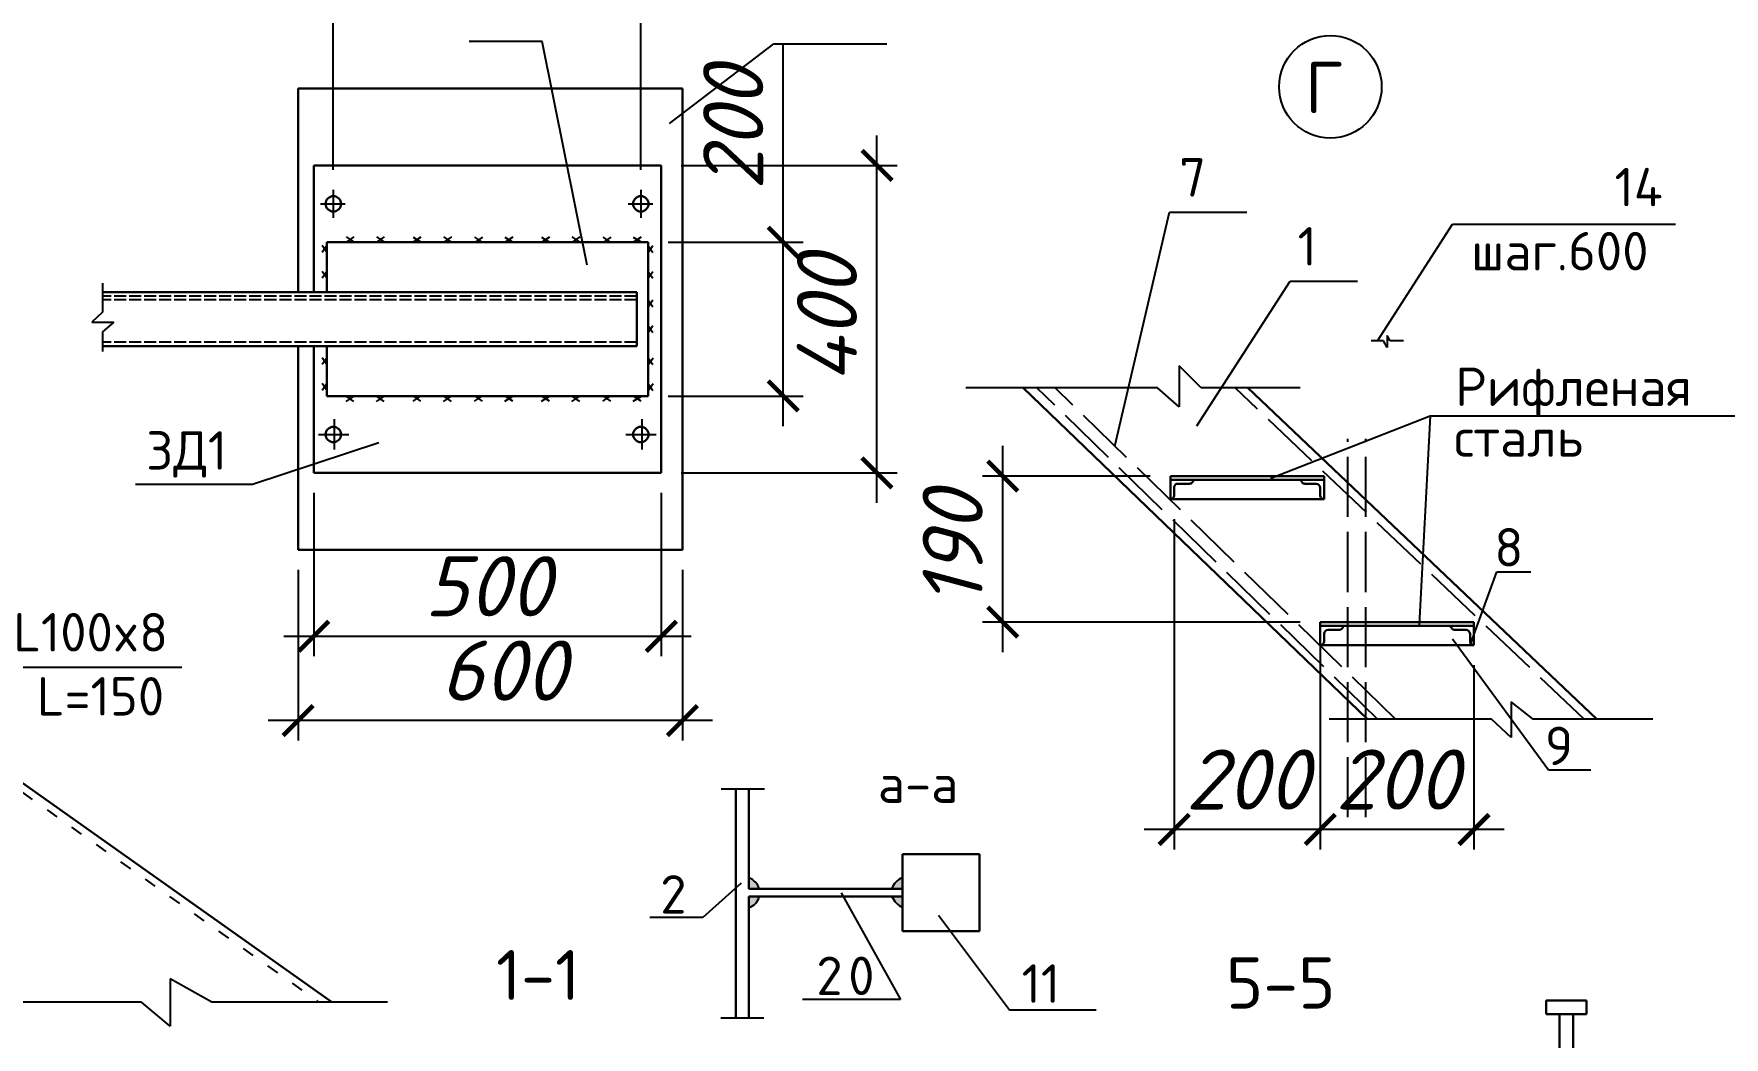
# Model space of a CAD drawing. Header units: millimetres. Extents: x 572274 to 2241483, y -888675 to -304135.
# Drawn here: x 1990477 to 1998921, y -627816 to -622803 of the extents above; entities that cross this region are included whole.
import ezdxf

# ---------------------------------------------------------------- set-up
doc = ezdxf.new("R2010")
doc.units = ezdxf.units.MM
doc.linetypes.add('ACAD_ISO02W100', pattern=[15, 12, -3])
doc.linetypes.add('ACAD_ISO03W100', pattern=[30, 12, -18])
doc.styles.get("Standard").update_dxf_attribs({"font": 'isocpeur.ttf'})
doc.styles.add('style1', font='isocpeui.ttf')
doc.dimstyles.new('ISO-25', dxfattribs={"dimtxt": 300, "dimasz": 150, "dimexe": 100, "dimexo": 100, "dimgap": 100, "dimtad": 1, "dimtxsty": 'style1', "dimblk": 'ARCHTICK', "dimcen": 250, "dimdle": 150, "dimclrd": 5, "dimclre": 5, "dimclrt": 7, "dimadec": 0, "dimazin": 0, "dimtfac": 1, "dimtmove": 0, "dimatfit": 3, "dimldrblk": 'ARCHTICK', "dimfxl": 1.25, "dimlwd": -1, "dimlwe": -1, "dimarcsym": 0})

# ---------------------------------------------------------------- blocks, each defined once
blk = doc.blocks.new('_ArchTick')
at = {"color": 0, "linetype": 'ByBlock', "const_width": 0.15}
blk.add_lwpolyline([(-0.5, -0.5), (0.5, 0.5)], dxfattribs=at)
blk = doc.blocks.new('*D1083')
at = {"color": 5, "ltscale": 10, "transparency": 16777216}
for p, q in [((1991875.641529324, -625096.7717416881), (1991875.641529324, -625912.8398792298)), ((1993611.451230542, -625096.7717416881), (1993611.451230542, -625912.8398792298)), ((1991725.641529324, -625812.8398792298), (1993761.451230542, -625812.8398792298))]:
    blk.add_line(p, q, dxfattribs=at)
at = {"layer": 'Defpoints', "color": 0, "lineweight": 25, "ltscale": 10, "transparency": 16777216}
for p in [(1991875.641529324, -624996.7717416881), (1993611.451230542, -624996.7717416881), (1993611.451230542, -625812.8398792298)]:
    blk.add_point(p, dxfattribs=at)
at = {"color": 5, "ltscale": 10, "transparency": 16777216, "xscale": 150, "yscale": 150, "zscale": 150, "rotation": 180}
blk.add_blockref('_ArchTick', (1991875.641529324, -625812.8398792298), dxfattribs=at)
at = {"color": 5, "ltscale": 10, "transparency": 16777216, "xscale": 150, "yscale": 150, "zscale": 150}
blk.add_blockref('_ArchTick', (1993611.451230542, -625812.8398792298), dxfattribs=at)
at = {"color": 7, "ltscale": 10, "transparency": 16777216, "insert": (1992743.546379933, -625562.8398792298), "char_height": 300, "attachment_point": 5, "style": 'style1'}
blk.add_mtext('500', dxfattribs=at)
blk = doc.blocks.new('*D1086')
at = {"color": 5, "ltscale": 10, "transparency": 16777216}
for p, q in [((1991797.148024654, -625480.7717416965), (1991797.148024654, -626334.2830723989)), ((1993717.148024347, -625480.7717416965), (1993717.148024347, -626334.2830723989)), ((1993867.148024347, -626234.2830723989), (1991647.148024654, -626234.2830723989))]:
    blk.add_line(p, q, dxfattribs=at)
at = {"layer": 'Defpoints', "color": 0, "lineweight": 25, "ltscale": 10, "transparency": 16777216}
for p in [(1991797.148024654, -625380.7717416965), (1993717.148024347, -625380.7717416965), (1991797.148024654, -626234.2830723989)]:
    blk.add_point(p, dxfattribs=at)
at = {"color": 5, "ltscale": 10, "transparency": 16777216, "xscale": 150, "yscale": 150, "zscale": 150, "rotation": 180}
blk.add_blockref('_ArchTick', (1991797.148024654, -626234.2830723989), dxfattribs=at)
at = {"color": 5, "ltscale": 10, "transparency": 16777216, "xscale": 150, "yscale": 150, "zscale": 150}
blk.add_blockref('_ArchTick', (1993717.148024347, -626234.2830723989), dxfattribs=at)
at = {"color": 7, "ltscale": 10, "transparency": 16777216, "insert": (1992821.14802449, -625984.2830723989), "char_height": 300, "attachment_point": 5, "style": 'style1'}
blk.add_mtext('600', dxfattribs=at)
blk = doc.blocks.new('*D1087')
at = {"color": 5, "ltscale": 10, "transparency": 16777216}
for p, q in [((1991973.089685455, -623483.5078928188), (1991973.089685455, -622420.3570015881)), ((1993509.089685209, -623483.5078928188), (1993509.089685209, -622420.3570015881)), ((1993659.089685209, -622520.3570015881), (1991823.089685455, -622520.3570015881))]:
    blk.add_line(p, q, dxfattribs=at)
at = {"layer": 'Defpoints', "color": 0, "lineweight": 25, "ltscale": 10, "transparency": 16777216}
for p in [(1991973.089685455, -622520.3570015881), (1991973.089685455, -623583.5078928188), (1993509.089685209, -623583.5078928188)]:
    blk.add_point(p, dxfattribs=at)
at = {"color": 5, "ltscale": 10, "transparency": 16777216, "xscale": 150, "yscale": 150, "zscale": 150, "rotation": 180}
blk.add_blockref('_ArchTick', (1991973.089685455, -622520.3570015881), dxfattribs=at)
at = {"color": 5, "ltscale": 10, "transparency": 16777216, "xscale": 150, "yscale": 150, "zscale": 150}
blk.add_blockref('_ArchTick', (1993509.089685209, -622520.3570015881), dxfattribs=at)
at = {"color": 7, "ltscale": 10, "transparency": 16777216, "insert": (1992741.089685332, -622270.3570015881), "char_height": 300, "attachment_point": 5, "style": 'style1'}
blk.add_mtext('400', dxfattribs=at)
blk = doc.blocks.new('*D1088')
at = {"color": 5, "ltscale": 10, "transparency": 16777216}
for p, q in [((1994689.030538534, -625146.7717416884), (1994689.030538534, -623310.7717416548)), ((1993711.451230543, -623460.7717416548), (1994789.030538534, -623460.7717416548)), ((1993711.451230543, -624996.7717416884), (1994789.030538534, -624996.7717416884))]:
    blk.add_line(p, q, dxfattribs=at)
at = {"layer": 'Defpoints', "color": 0, "lineweight": 25, "ltscale": 10, "transparency": 16777216}
for p in [(1993611.451230543, -623460.7717416548), (1994689.030538534, -623460.7717416548), (1993611.451230543, -624996.7717416884)]:
    blk.add_point(p, dxfattribs=at)
at = {"color": 5, "ltscale": 10, "transparency": 16777216, "xscale": 150, "yscale": 150, "zscale": 150}
for p, rotation in [((1994689.030538534, -623460.7717416548), 90), ((1994689.030538534, -624996.7717416884), 270)]:
    blk.add_blockref('_ArchTick', p, dxfattribs=dict(at, rotation=rotation))
at = {"color": 7, "ltscale": 10, "transparency": 16777216, "insert": (1994439.030538534, -624228.7717416721), "char_height": 300, "attachment_point": 5, "rotation": 90, "style": 'style1'}
blk.add_mtext('400', dxfattribs=at)
blk = doc.blocks.new('*D1089')
at = {"color": 5, "ltscale": 10, "transparency": 16777216}
for p, q in [((1994220.669682678, -623844.7717416632), (1994220.669682678, -622857.4990143905)), ((1993646.171230554, -623844.7717416632), (1994320.669682678, -623844.7717416632)), ((1994220.669682678, -624762.7717416802), (1994220.669682678, -623844.7717416632)), ((1993646.171230554, -624612.7717416802), (1994320.669682678, -624612.7717416802))]:
    blk.add_line(p, q, dxfattribs=at)
at = {"layer": 'Defpoints', "color": 0, "lineweight": 25, "ltscale": 10, "transparency": 16777216}
for p in [(1993546.171230554, -623844.7717416632), (1994220.669682678, -623844.7717416632), (1993546.171230554, -624612.7717416802)]:
    blk.add_point(p, dxfattribs=at)
at = {"color": 5, "ltscale": 10, "transparency": 16777216, "xscale": 150, "yscale": 150, "zscale": 150}
for p, rotation in [((1994220.669682678, -623844.7717416632), 90), ((1994220.669682678, -624612.7717416802), 270)]:
    blk.add_blockref('_ArchTick', p, dxfattribs=dict(at, rotation=rotation))
at = {"color": 7, "ltscale": 10, "transparency": 16777216, "insert": (1993970.669682677, -623276.1353780273), "char_height": 300, "attachment_point": 5, "rotation": 90, "style": 'style1'}
blk.add_mtext('200', dxfattribs=at)
blk = doc.blocks.new('*D1075')
at = {"color": 5, "ltscale": 10, "transparency": 16777216}
for p, q in [((1996903.259514303, -625957.0927849474), (1996903.259514303, -626878.237069416)), ((1997671.262997995, -625957.0957904501), (1997671.262997995, -626878.237069416)), ((1997821.262997995, -626778.237069416), (1996753.259514303, -626778.237069416))]:
    blk.add_line(p, q, dxfattribs=at)
at = {"layer": 'Defpoints', "color": 0, "lineweight": 25, "ltscale": 10, "transparency": 16777216}
for p in [(1996903.259514303, -625857.0927849474), (1997671.262997995, -625857.0957904501), (1996903.259514303, -626778.237069416)]:
    blk.add_point(p, dxfattribs=at)
at = {"color": 5, "ltscale": 10, "transparency": 16777216, "xscale": 150, "yscale": 150, "zscale": 150, "rotation": 180}
blk.add_blockref('_ArchTick', (1996903.259514303, -626778.237069416), dxfattribs=at)
at = {"color": 5, "ltscale": 10, "transparency": 16777216, "xscale": 150, "yscale": 150, "zscale": 150}
blk.add_blockref('_ArchTick', (1997671.262997995, -626778.237069416), dxfattribs=at)
at = {"color": 7, "ltscale": 10, "transparency": 16777216, "insert": (1997287.261256149, -626528.237069416), "char_height": 300, "attachment_point": 5, "style": 'style1'}
blk.add_mtext('200', dxfattribs=at)
blk = doc.blocks.new('*D1076')
at = {"color": 5, "ltscale": 10, "transparency": 16777216}
for p, q in [((1996173.661853863, -625227.4951400404), (1996173.661853863, -626878.237069416)), ((1996903.259514303, -625841.8927849449), (1996903.259514303, -626878.237069416)), ((1997053.259514303, -626778.237069416), (1996023.661853863, -626778.237069416))]:
    blk.add_line(p, q, dxfattribs=at)
at = {"layer": 'Defpoints', "color": 0, "lineweight": 25, "ltscale": 10, "transparency": 16777216}
for p in [(1996173.661853863, -625127.4951400404), (1996903.259514303, -625741.8927849449), (1996173.661853863, -626778.237069416)]:
    blk.add_point(p, dxfattribs=at)
at = {"color": 5, "ltscale": 10, "transparency": 16777216, "xscale": 150, "yscale": 150, "zscale": 150, "rotation": 180}
blk.add_blockref('_ArchTick', (1996173.661853863, -626778.237069416), dxfattribs=at)
at = {"color": 5, "ltscale": 10, "transparency": 16777216, "xscale": 150, "yscale": 150, "zscale": 150}
blk.add_blockref('_ArchTick', (1996903.259514303, -626778.237069416), dxfattribs=at)
at = {"color": 7, "ltscale": 10, "transparency": 16777216, "insert": (1996538.460684083, -626528.237069416), "char_height": 300, "attachment_point": 5, "style": 'style1'}
blk.add_mtext('200', dxfattribs=at)
blk = doc.blocks.new('*D1077')
at = {"color": 5, "ltscale": 10, "transparency": 16777216}
for p, q in [((1995316.937819128, -625891.8927849451), (1995316.937819128, -624862.2951400381)), ((1996054.461853867, -625012.2951400381), (1995216.937819128, -625012.2951400381)), ((1996803.259514304, -625741.8927849451), (1995216.937819128, -625741.8927849451))]:
    blk.add_line(p, q, dxfattribs=at)
at = {"layer": 'Defpoints', "color": 0, "lineweight": 25, "ltscale": 10, "transparency": 16777216}
for p in [(1995316.937819128, -625012.2951400381), (1996154.461853867, -625012.2951400381), (1996903.259514304, -625741.8927849451)]:
    blk.add_point(p, dxfattribs=at)
at = {"color": 5, "ltscale": 10, "transparency": 16777216, "xscale": 150, "yscale": 150, "zscale": 150}
for p, rotation in [((1995316.937819128, -625012.2951400381), 90), ((1995316.937819128, -625741.8927849451), 270)]:
    blk.add_blockref('_ArchTick', p, dxfattribs=dict(at, rotation=rotation))
at = {"color": 7, "ltscale": 10, "transparency": 16777216, "insert": (1995066.937819127, -625377.0939624914), "char_height": 300, "attachment_point": 5, "rotation": 90, "style": 'style1'}
blk.add_mtext('190', dxfattribs=at)

msp = doc.modelspace()

# ---------------------------------------------------------------- hatches: boundary and pattern name
h = msp.add_hatch(color=256)
edge = h.paths.add_edge_path()
edge.add_ellipse((1994842.753941219, -627097.3963820253), major_axis=(-0.313791353961227, 82.21112005095043), ratio=0.9999999998171407, start_angle=378.3787809579747, end_angle=433.6619003867719, ccw=False)
edge.add_line((1994816.535186092, -627019.4775550038), (1994816.535186092, -627074.5711125311))
edge.add_line((1994816.535186092, -627074.5711125311), (1994763.774362876, -627074.5711125311))
edge = h.paths.add_edge_path()
edge.add_ellipse((1994866.399049111, -627067.5019003727), major_axis=(-0.6133638017649284, 112.2448184458522), ratio=0.999999999817724, start_angle=113.583274337808, end_angle=153.3124809219089, ccw=False)
edge.add_line((1994763.774362876, -627112.971112532), (1994816.535186092, -627112.971112532))
edge.add_line((1994816.535186092, -627112.971112532), (1994816.535186092, -627168.0646700591))
edge = h.paths.add_edge_path()
edge.add_line((1994101.296009431, -627074.5711125314), (1994048.535186215, -627074.5711125314))
edge.add_line((1994048.535186215, -627074.5711125314), (1994048.535186215, -627019.4775549993))
edge.add_ellipse((1994021.657544954, -627098.0273700397), major_axis=(-0.3279773943962365, 83.02031964369858), ratio=0.9999999998191382, start_angle=286.18515871073066, end_angle=340.8840785600728, ccw=False)
edge = h.paths.add_edge_path()
edge.add_line((1994048.535186215, -627112.971112532), (1994101.296009429, -627112.971112532))
edge.add_ellipse((1994027.307620835, -627094.9256991885), major_axis=(0.08012898472000167, 76.15715442935736), ratio=0.9999999998197976, start_angle=196.2449171682859, end_angle=256.3537140123329, ccw=False)
edge.add_line((1994048.535186215, -627168.0646700544), (1994048.535186215, -627112.971112532))

# ---------------------------------------------------------------- linework, layer by layer
at = {"ltscale": 10}
for p, q in [((1993016.052473488, -622842.1385990075), (1992652.251097436, -622842.1385990075)), ((1993240.495636836, -623958.290063376), (1993016.052473488, -622842.1385990075)), ((1993652.559210056, -623251.460106505), (1994173.810638016, -622852.8555220062)), ((1994173.810638016, -622852.8555220062), (1994737.519957835, -622852.8555220062)), ((1995877.513336832, -624862.8939120095), (1996150.641388034, -623694.4349047615)), ((1996150.641388034, -623694.4349047615), (1996535.957790088, -623694.4349047615)), ((1997189.660955411, -624336.2537819577), (1997564.594220772, -623754.118541509)), ((1997564.594220772, -623754.118541509), (1998678.388531845, -623754.118541509)), ((1992036.695302333, -623818.1361333806), (1992076.83974245, -623844.4493730859)), ((1992075.969096653, -623818.1361333806), (1992037.570459247, -623844.4493730859)), ((1992188.533924298, -623817.6511897586), (1992228.678364415, -623843.9644294636)), ((1992227.807718619, -623817.6511897586), (1992189.409081213, -623843.9644294636)), ((1992371.928870065, -623818.6359756059), (1992412.073310182, -623844.9492153112)), ((1992411.202664386, -623818.6359756059), (1992372.804026979, -623844.9492153112)), ((1992523.767492031, -623818.1510319839), (1992563.911932147, -623844.464271689)), ((1992563.041286351, -623818.1510319839), (1992524.642648945, -623844.464271689)), ((1992678.546160027, -623818.9669512449), (1992718.690600144, -623845.2801909499)), ((1992717.819954348, -623818.9669512449), (1992679.421316942, -623845.2801909499)), ((1992830.384781993, -623818.4820076224), (1992870.52922211, -623844.7952473277)), ((1992869.658576314, -623818.4820076224), (1992831.259938907, -623844.7952473277)), ((1993013.345607843, -623818.6124699415), (1993053.490047961, -623844.9257096465)), ((1993052.619402164, -623818.6124699415), (1993014.220764758, -623844.9257096465)), ((1993165.184229809, -623818.127526319), (1993205.328669926, -623844.4407660243)), ((1993204.45802413, -623818.127526319), (1993166.059386723, -623844.4407660243)), ((1993319.962897806, -623818.9434455802), (1993360.107337923, -623845.2566852852)), ((1993359.236692127, -623818.9434455802), (1993320.83805472, -623845.2566852852)), ((1993471.801519772, -623818.4585019579), (1993511.945959888, -623844.771741663)), ((1993511.075314092, -623818.4585019579), (1993472.676676686, -623844.771741663)), ((1991940.921529314, -623896.024149753), (1991917.377421379, -623861.115165189)), ((1991940.921529314, -623861.2001454207), (1991917.553354986, -623895.1922380134)), ((1993546.171230553, -623896.0241497528), (1993569.715338487, -623861.115165189)), ((1993546.171230553, -623861.2001454205), (1993569.539404881, -623895.1922380131)), ((1991940.921529313, -624024.7735742239), (1991917.377421379, -623989.8645896598)), ((1991940.921529313, -623989.9495698913), (1991917.553354985, -624023.9416624842)), ((1993546.171230553, -624024.7735742236), (1993569.715338487, -623989.8645896598)), ((1993546.171230553, -623989.9495698911), (1993569.539404881, -624023.9416624837)), ((1990820.522112236, -624049.7517929772), (1990820.522112236, -624193.5771265911)), ((1996287.230104903, -624762.2485879661), (1996752.785434203, -624038.926172142)), ((1996752.785434203, -624038.926172142), (1997089.667464749, -624038.926172142)), ((1993546.223399653, -624167.2922302535), (1993569.767507588, -624132.3832456894)), ((1993546.223399653, -624132.4682259209), (1993569.591573981, -624166.4603185136)), ((1990820.522112236, -624193.5771265911), (1990766.807476972, -624243.8018135367)), ((1990766.807476972, -624243.8018135367), (1990876.533658475, -624243.8018135367)), ((1990876.533658475, -624243.8018135367), (1990820.522112236, -624291.7435914079)), ((1993546.223399653, -624296.0416547243), (1993569.767507588, -624261.13267016)), ((1993546.223399653, -624261.2176503915), (1993569.591573981, -624295.2097429844)), ((1990820.522112236, -624291.7435914079), (1990820.522112236, -624389.9100562247)), ((1991940.330281598, -624456.506892719), (1991916.786173664, -624421.5979081552)), ((1991940.330281598, -624421.6828883867), (1991916.96210727, -624455.6749809793)), ((1993546.762478268, -624456.506892719), (1993570.306586202, -624421.5979081547)), ((1993546.762478268, -624421.6828883864), (1993570.130652596, -624455.6749809791)), ((1991940.330281598, -624585.2563171898), (1991916.786173664, -624550.3473326258)), ((1991940.330281598, -624550.4323128575), (1991916.96210727, -624584.4244054499)), ((1992371.928870065, -624638.907507737), (1992412.073310182, -624612.5942680318)), ((1992411.202664386, -624638.907507737), (1992372.804026979, -624612.5942680318)), ((1992678.546160027, -624638.5765320981), (1992718.690600144, -624612.2632923931)), ((1992717.819954348, -624638.5765320981), (1992679.421316942, -624612.2632923931)), ((1992830.384781993, -624639.0614757204), (1992870.52922211, -624612.7482360151)), ((1992869.658576314, -624639.0614757204), (1992831.259938907, -624612.7482360151)), ((1993013.345607843, -624638.9310134015), (1993053.490047961, -624612.6177736964)), ((1993052.619402164, -624638.9310134015), (1993014.220764758, -624612.6177736964)), ((1993319.962897806, -624638.6000377628), (1993360.107337923, -624612.2867980575)), ((1993359.236692127, -624638.6000377628), (1993320.83805472, -624612.2867980575)), ((1993471.801519772, -624639.0849813848), (1993511.945959888, -624612.7717416798)), ((1993511.075314092, -624639.0849813848), (1993472.676676686, -624612.7717416798)), ((1993546.762478268, -624585.2563171895), (1993570.306586202, -624550.3473326255)), ((1993546.762478268, -624550.432312857), (1993570.130652596, -624584.4244054499)), ((1992036.695302333, -624639.4073499624), (1992076.83974245, -624613.0941102571)), ((1992075.969096653, -624639.4073499624), (1992037.570459247, -624613.0941102571)), ((1992188.533924298, -624639.8922935844), (1992228.678364415, -624613.5790538794)), ((1992227.807718619, -624639.8922935844), (1992189.409081213, -624613.5790538794)), ((1992523.767492031, -624639.3924513593), (1992563.911932147, -624613.079211654)), ((1992563.041286351, -624639.3924513593), (1992524.642648945, -624613.079211654)), ((1993165.184229809, -624639.4159570237), (1993205.328669926, -624613.1027173187)), ((1993204.45802413, -624639.4159570237), (1993166.059386723, -624613.1027173187)), ((1996657.165888854, -625023.1057602694), (1997452.516994878, -624711.602867779)), ((1997452.516994878, -624711.602867779), (1997397.701388225, -625754.4321986431)), ((1997452.516994878, -624711.602867779), (1999116.436145415, -624711.602867779)), ((1992199.970958402, -624846.9503541762), (1991569.393282552, -625054.9953900242)), ((1991569.393282552, -625054.9953900242), (1990985.566631494, -625054.9953900242)), ((1997652.062997998, -625857.0950811788), (1997785.666075182, -625490.8007116296)), ((1997785.666075182, -625490.8007116296), (1997954.593163432, -625490.8007116296)), ((1997563.543882104, -625825.0037186403), (1998043.420086555, -626479.8010118388)), ((1990353.316958899, -625966.806936887), (1991217.235136198, -625966.806936887)), ((1998043.420086555, -626479.8010118388), (1998255.511056648, -626479.8010118388)), ((1994010.135186221, -627045.4079342397), (1993819.263091099, -627216.874578341)), ((1994510.322206328, -627094.0686798418), (1994805.737799666, -627626.4748648921)), ((1993819.263091099, -627216.874578341), (1993553.901079023, -627216.874578341)), ((1994995.636384535, -627206.820568425), (1995351.265870119, -627679.5899715625)), ((1994805.737799666, -627626.4748648921), (1994317.155083899, -627626.4748648921)), ((1995351.265870119, -627679.5899715625), (1995783.321882664, -627679.5899715625))]:
    msp.add_line(p, q, dxfattribs=at)
at = {"lineweight": 30, "ltscale": 5}
for p, q in [((1991797.148024654, -624094.3717416687), (1991797.148024654, -623076.7717416462)), ((1993717.437189075, -623076.7717416462), (1991797.148024655, -623076.7717416462)), ((1993717.156723002, -625380.7717416965), (1993717.156723002, -623076.7717416462)), ((1991875.641529324, -623460.7717416546), (1991875.641529324, -624094.3717416684)), ((1993611.451230542, -623460.7717416546), (1991875.641529324, -623460.7717416546)), ((1993611.451230542, -623460.7717416548), (1993611.451230543, -624996.7717416881)), ((1991940.921529313, -623844.771741663), (1991940.921529314, -624094.3717416684)), ((1993546.171230553, -623844.771741663), (1991940.921529313, -623844.771741663)), ((1993546.171230553, -623844.771741663), (1993546.171230553, -624612.77174168)), ((1993488.571230562, -624094.3717416684), (1990820.522112236, -624094.3717416684)), ((1993488.571230562, -624094.3717416684), (1993488.571230562, -624363.1717416743)), ((1993488.571230562, -624363.1717416743), (1990820.522112236, -624363.1717416743)), ((1991797.148024654, -625380.7717416965), (1991797.148024654, -624363.1717416743)), ((1991875.641529324, -624363.1717416743), (1991875.641529324, -624996.7717416881)), ((1991940.921529313, -624363.1717416743), (1991940.921529313, -624612.7717416798)), ((1993546.171230553, -624612.7717416798), (1991940.921529313, -624612.7717416798)), ((1997139.109365799, -626226.8693798882), (1995419.600953832, -624572.1978215255)), ((1998285.542401502, -626226.8693798882), (1996542.392194723, -624572.1978215255)), ((1993611.451230542, -624996.7717416881), (1991875.641529324, -624996.7717416881)), ((1996154.461853866, -625012.2951400379), (1996154.461853866, -625127.4951400404)), ((1996922.465337064, -625012.2951400379), (1996154.461853866, -625012.2951400379)), ((1996922.465337064, -625031.4951400383), (1996154.461853866, -625031.4951400383)), ((1996922.465337064, -625127.4951400404), (1996922.465337064, -625012.2951400379)), ((1996173.661853863, -625070.6021902187), (1996173.661853863, -625108.29514004)), ((1996250.461853851, -625050.6951400387), (1996193.850165903, -625050.6951400387)), ((1996883.077025027, -625050.6951400387), (1996826.465337079, -625050.6951400387)), ((1996903.265337067, -625108.29514004), (1996903.265337067, -625070.6021902187)), ((1996154.461853866, -625127.4951400404), (1996922.465337064, -625127.4951400404)), ((1993717.156723002, -625380.7717416967), (1991797.148024654, -625380.7717416965)), ((1992747.548024502, -625380.7717416965), (1993707.548024349, -625380.7717416965)), ((1996903.259514303, -625741.8927849449), (1996903.259514303, -625857.0927849474)), ((1997671.262997995, -625741.8951400538), (1996903.259514303, -625741.8951400538)), ((1997671.262997995, -625761.0951400542), (1996903.259514303, -625761.0951400542)), ((1996999.259514288, -625780.2951400547), (1996942.647223096, -625780.2951400547)), ((1997631.874685958, -625780.2951400547), (1997575.262998011, -625780.2951400547)), ((1997671.262997995, -625857.0951400563), (1997671.262997995, -625741.8951400538)), ((1996903.308236424, -625857.0927231285), (1997671.262997995, -625857.0957904501)), ((1996922.4595143, -625800.1998351259), (1996922.4595143, -625837.892784947)), ((1997652.062997998, -625837.8950811784), (1997652.062997998, -625800.2021902347)), ((1989942.854070827, -626208.5381673627), (1991964.653853421, -627638.7740771224)), ((1993984.682772218, -627721.3273692197), (1993984.682772218, -626575.9921266717)), ((1994048.535186215, -627074.5711125314), (1994048.535186215, -626575.9921266717)), ((1994816.535186092, -627285.7711125357), (1994816.535186092, -626901.7711125273)), ((1994816.535186092, -626901.7711125273), (1995200.535186031, -626901.7711125273)), ((1995200.535186031, -626901.7711125273), (1995200.53518603, -627285.7711125357)), ((1994816.535186092, -627074.5711125311), (1994048.535186215, -627074.5711125314)), ((1994816.535186092, -627112.971112532), (1994048.535186215, -627112.971112532)), ((1994048.535186215, -627721.7861005847), (1994048.535186215, -627112.971112532)), ((1995200.535186031, -627285.7711125357), (1994816.535186092, -627285.7711125357)), ((1998233.689477743, -627632.9793657962), (1998032.089477775, -627632.9793657962)), ((1998032.089477775, -627632.9793657962), (1998032.089477775, -627700.1793657978)), ((1998233.689477743, -627700.1793657978), (1998233.689477743, -627632.9793657962)), ((1998032.089477775, -627700.1793657978), (1998166.489477753, -627700.1793657978)), ((1998099.289477764, -627700.1793657978), (1998099.289477764, -631427.7638458934)), ((1998166.489477753, -627700.1793657978), (1998166.489477753, -631427.7638458934)), ((1998166.489477753, -627700.1793657978), (1998233.689477743, -627700.1793657978))]:
    msp.add_line(p, q, dxfattribs=at)
for p, q in [((1991973.089685455, -623583.5078928188), (1991973.089685455, -623722.2580752111)), ((1993509.089685209, -623583.5078928188), (1993509.089685209, -623722.2580752111)), ((1991909.849622406, -623652.7717416588), (1992032.608598101, -623652.7717416588)), ((1993445.84962216, -623652.7717416588), (1993568.608597855, -623652.7717416588)), ((1997218.467024843, -624336.3884798727), (1997157.943375923, -624336.2537819577)), ((1997238.298297312, -624370.2243307432), (1997218.467024843, -624336.3884798727)), ((1997251.868582561, -624336.462816438), (1997238.298297312, -624309.7452432442)), ((1997238.298297312, -624309.7452432442), (1997238.298297312, -624370.2243307432)), ((1997319.592780171, -624336.6135394758), (1997251.868582561, -624336.462816438)), ((1996309.185493848, -624572.1978215255), (1996198.040492809, -624461.5277328287)), ((1996198.040492809, -624461.5277328287), (1996198.040492809, -624667.162095104)), ((1996091.010850192, -624572.1978215255), (1995133.006366913, -624572.1978215255)), ((1996198.040492809, -624667.162095104), (1996091.010850192, -624572.1978215255)), ((1996803.054496005, -624572.1978215255), (1996309.185493848, -624572.1978215255)), ((1991977.603583848, -624727.9795735715), (1991977.603583848, -624879.5788215046)), ((1993513.603583602, -624727.9795735715), (1993513.603583602, -624879.5788215046)), ((1991898.852951511, -624804.771741684), (1992050.592714397, -624804.771741684)), ((1993434.852951265, -624804.771741684), (1993586.592714151, -624804.771741684)), ((1996269.661853848, -625031.4951400383), (1996269.661853848, -625031.4951400383)), ((1996807.265337082, -625031.4951400383), (1996807.265337082, -625031.4951400383)), ((1996154.461853866, -625127.4951400404), (1996154.461853866, -625127.4951400404)), ((1996922.465337064, -625127.4951400404), (1996922.465337064, -625127.4951400404)), ((1992747.548024502, -625380.7717416965), (1991797.148024654, -625380.7717416965)), ((1992747.548024502, -625380.7717416965), (1993707.548024349, -625380.7717416965)), ((1997018.459514285, -625741.8927849449), (1997018.459514285, -625741.8951400538)), ((1997018.459514285, -625761.0951400542), (1997018.459514285, -625761.0951400542)), ((1997556.062998014, -625761.0951400542), (1997556.062998014, -625761.0951400542)), ((1996903.259514303, -625857.0927849474), (1996903.259514303, -625857.0927849474)), ((1997671.262997995, -625857.0950811788), (1997671.262997995, -625857.0950811788)), ((1997856.825171156, -626140.6565539305), (1997856.825171156, -626318.8289630244)), ((1997966.129090795, -626226.8693798882), (1997856.825171156, -626140.6565539305)), ((1997759.024761289, -626226.8693798882), (1996947.284857315, -626226.8693798882)), ((1997856.825171156, -626318.8289630244), (1997759.024761289, -626226.8693798882)), ((1998565.064889997, -626226.8693798882), (1997966.129090795, -626226.8693798882)), ((1994127.512651732, -626575.9921266717), (1993910.989408647, -626575.9921266717)), ((1994816.535186092, -627074.5711125311), (1994048.535186215, -627074.5711125311)), ((1991366.41719575, -627640.0757273714), (1991158.964143767, -627524.6829992697)), ((1991158.964143767, -627524.6829992697), (1991158.964143767, -627761.1349346627)), ((1991015.79082433, -627640.0757273714), (1989895.828519953, -627640.0757273714)), ((1991158.964143767, -627761.1349346627), (1991015.79082433, -627640.0757273714)), ((1992244.075140328, -627640.0757273714), (1991366.41719575, -627640.0757273714)), ((1994123.876201002, -627721.3273692197), (1993908.317428853, -627721.3273692197))]:
    msp.add_line(p, q)
at = {"linetype": 'ACAD_ISO02W100', "ltscale": 5}
for p, q in [((1993488.571230562, -624113.5717416689), (1990820.522112236, -624113.5717416689)), ((1993488.571230562, -624132.7717416693), (1990820.522112236, -624132.7717416693)), ((1993488.571230562, -624343.9717416739), (1990820.522112236, -624343.9717416739))]:
    msp.add_line(p, q, dxfattribs=at)
at = {"linetype": 'ACAD_ISO02W100', "ltscale": 25}
for p, q in [((1997189.660955411, -626226.8693798882), (1995488.301780067, -624572.1978215255)), ((1997279.974245458, -626226.8693798882), (1995578.615070114, -624572.1978215255)), ((1998221.51954733, -626226.9408182629), (1996478.27962529, -624571.8935617855)), ((1997041.033129326, -626716.8222034505), (1997041.033129326, -624826.2066055202)), ((1997131.346419373, -626716.8222034505), (1997131.346419373, -624826.2066055202))]:
    msp.add_line(p, q, dxfattribs=at)
at = {"color": 5, "ltscale": 10}
msp.add_line((1991797.148024654, -625380.7717416965), (1993717.148024347, -625380.7717416965), dxfattribs=at)
at = {"linetype": 'ACAD_ISO03W100', "ltscale": 5}
msp.add_line((1989930.644885959, -626246.9381673635), (1991900.001966652, -627640.0757273714), dxfattribs=at)
at = {"ltscale": 10}
msp.add_ellipse((1996953.786512991, -623068.0806345117), major_axis=(0.200631027580784, 255.9999213868079), ratio=0.9999999998181006, start_param=-1.570012611763341, end_param=4.713172695416245, dxfattribs=at)
at = {"lineweight": 30, "ltscale": 5}
for centre, major_axis, ratio, start_param, end_param in [((1991973.351768807, -623652.7717416588), (-0.5870768174337319, 38.39551198870684), 0.9999999998180159, 4.697099925958139, 10.98028523313772), ((1993509.351768561, -623652.7717416588), (-0.5870768174337319, 38.39551198870684), 0.9999999998180159, 4.697099925958139, 10.98028523313772), ((1991973.351768807, -624804.771741684), (-0.5870768174337319, 38.39551198870684), 0.9999999998180159, 4.697099925958139, 10.98028523313772), ((1993509.351768561, -624804.771741684), (-0.5870768174337319, 38.39551198870684), 0.9999999998180159, 4.697099925958139, 10.98028523313772), ((1996250.461853851, -625031.4951400383), (-13.57645019789925, 13.57645019789925), 0.9999999999917558, 2.356194490188223, 3.926990816991363), ((1996826.465337079, -625031.4951400383), (13.57645019789925, 13.57645019789925), 0.999999999991756, 2.356194490188223, 3.926990816991363), ((1996154.461853866, -625108.29514004), (-13.57645019789925, 13.57645019789925), 0.9999999999917558, 2.356194490188223, 3.926990816991363), ((1996192.738730448, -625069.7583003662), (-13.50258068630648, 13.50258068630648), 0.9999999999985163, -0.8436350277263656, 0.8296056121526121), ((1996880.566403229, -625073.431532785), (-16.17477630180561, 16.17477630180562), 0.9999999999916371, 4.050997730937123, 5.3878096454546), ((1996922.465337064, -625108.29514004), (13.57645019789925, 13.57645019789925), 0.999999999991756, 2.356194490188223, 3.926990816991363), ((1996943.950300687, -625801.8039606203), (-15.23855502072333, 15.23855502072333), 0.9999999999938585, -0.7249232655769072, 0.7108938499768414), ((1996999.259514288, -625761.0951400542), (13.57645019784553, 13.57645019784553), 0.9999999999996692, 3.926990816987407, 5.497787143781973), ((1997575.262998011, -625761.0951400542), (13.57645019789925, 13.57645019789925), 0.999999999991756, 2.356194490188223, 3.926990816991363), ((1997627.462815028, -625804.9596442193), (-17.71725671050638, 17.71725671050638), 0.9999999999905758, 4.118023567944816, 5.320783808386823), ((1996903.259514303, -625837.892784947), (13.57645019784553, 13.57645019784553), 0.9999999999996692, 3.926990816987407, 5.497787143781973), ((1997671.262997995, -625837.8950811784), (13.57645019789925, 13.57645019789925), 0.999999999991756, 2.356194490188223, 3.926990816991363)]:
    msp.add_ellipse(centre, major_axis=major_axis, ratio=ratio, start_param=start_param, end_param=end_param, dxfattribs=at)
for centre, major_axis, ratio, start_param, end_param in [((1994021.657544954, -627098.0273700395), (0.4729298493082797, 83.01962045344636), 0.9999999998174909, -1.278664928538404, -0.3239886797735108), ((1994842.753941219, -627097.3963820253), (-0.3556460227854378, 82.2109496414468), 0.999999999818134, 0.3202611278179366, 1.285133582768257), ((1994027.307620835, -627094.9256991887), (-0.7029394145528823, 76.15395240954699), 0.9999999998190675, 3.414837549609731, 4.463933964249803), ((1994866.399049111, -627067.5019003729), (-0.5128042758230206, 112.2453229085254), 0.9999999998173412, 1.983298004971141, 2.676703468931153)]:
    msp.add_ellipse(centre, major_axis=major_axis, ratio=ratio, start_param=start_param, end_param=end_param)

# ---------------------------------------------------------------- texts
for s, height, p in [('Г', 256.0000000055879, (1996827.579544554, -623199.1013051834)), ('7', 192.000000004191, (1996198.467272547, -623616.3870749496)), ('14', 192.000000004191, (1998373.512354658, -623665.0095950091)), ('1', 192.000000004191, (1996790.315417153, -623960.8783423301)), ('шаг.600', 192.000000004191, (1997657.148718409, -623985.0095950161)), ('ЗД1', 192.000000004191, (1991038.643285753, -624980.5690585551)), ('8', 192.000000004191, (1997772.950666832, -625464.3096173994)), ('L100x8', 192.000000004191, (1990374.674243072, -625888.7374942686)), ('L=150', 192.000000004191, (1990492.0614096, -626208.7374942756)), ('9', 192.000000004191, (1998025.506308401, -626456.2379033739)), ('а-а', 192.000000004191, (1994693.639212173, -626644.9668691169)), ('2', 192.000000004191, (1993606.355876546, -627198.1131290986)), ('1-1', 249.6000000054482, (1992786.059810536, -627629.9021446652)), ('2', 192.000000004191, (1994386.108338759, -627604.9838598116)), ('0', 192.000000004191, (1994545.235611461, -627604.9838598116)), ('11', 192.000000004191, (1995411.598749012, -627643.7124022044))]:
    msp.add_text(s, height=height).set_placement(p)
at = {"lineweight": 25}
for s, p in [('Рифленая', (1997577.618728642, -624662.6062024975)), ('сталь', (1997571.903267761, -624915.7965966315))]:
    msp.add_text(s, height=192.000000004191, dxfattribs=at).set_placement(p)
at = {"linetype": 'ACAD_ISO03W100'}
msp.add_text('5-5', height=256.0000000055879, dxfattribs=at).set_placement((1996432.446278673, -627672.6932082946))

# ---------------------------------------------------------------- dimensions: what is measured, and where the dimension line sits
at = {"color": 5, "ltscale": 10}
for base, p1, p2, angle, text, picture, middle in [((1991973.089685455, -622520.3570015881), (1993509.089685209, -623583.5078928188), (1991973.089685455, -623583.5078928188), 180, '400', '*D1087', (1992741.089685332, -622270.3570015881)), ((1994220.669682678, -623844.7717416632), (1993546.171230553, -624612.77174168), (1993546.171230553, -623844.771741663), 90, '200', '*D1089', (1993970.669682677, -623276.1353780273)), ((1994689.030538534, -623460.7717416548), (1993611.451230543, -624996.7717416881), (1993611.451230543, -623460.7717416546), 90, '400', '*D1088', (1994439.030538534, -624228.7717416721))]:
    dim = msp.add_linear_dim(base=base, p1=p1, p2=p2, angle=angle, text=text, dimstyle='ISO-25', dxfattribs=at)
    dim.commit()
    dim.dimension.update_dxf_attribs({"geometry": picture, "text_midpoint": middle})
for base, p1, p2, angle, text, picture, middle in [((1995316.937819128, -625012.2951400381), (1996903.259514303, -625741.8927849449), (1996154.461853866, -625012.2951400379), 90, '190', '*D1077', (1995316.937819127, -625377.0939624914)), ((1996173.661853863, -626778.237069416), (1996903.259514303, -625741.8927849449), (1996173.661853863, -625127.4951400404), 180, '200', '*D1076', (1996538.460684083, -626778.237069416)), ((1991797.148024654, -626234.2830723989), (1993717.148024347, -625380.7717416965), (1991797.148024654, -625380.7717416965), 180, '600', '*D1086', (1992821.14802449, -626234.2830723989)), ((1996903.259514303, -626778.237069416), (1997671.262997995, -625857.0957904501), (1996903.259514303, -625857.0927849474), 180, '200', '*D1075', (1997287.261256149, -626778.237069416))]:
    dim = msp.add_linear_dim(base=base, p1=p1, p2=p2, angle=angle, text=text, dimstyle='ISO-25', dxfattribs=at)
    dim.commit()
    dim.dimension.update_dxf_attribs({"geometry": picture, "text_midpoint": middle, "dimtype": 160})
dim = msp.add_linear_dim(base=(1993611.451230542, -625812.8398792298), p1=(1991875.641529324, -624996.7717416881), p2=(1993611.451230542, -624996.7717416881), text='500', dimstyle='ISO-25', dxfattribs=at)
dim.commit()
dim.dimension.update_dxf_attribs({"geometry": '*D1083', "text_midpoint": (1992743.546379933, -625562.8398792298)})

doc.saveas('drawing.dxf')
